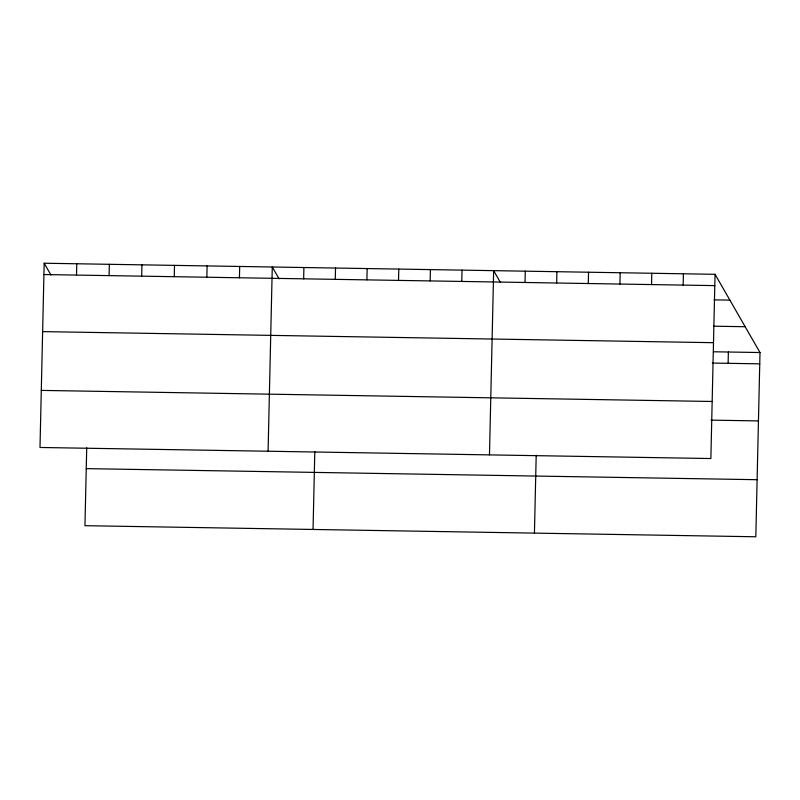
<?xml version="1.0" encoding="UTF-8"?>
<svg xmlns="http://www.w3.org/2000/svg" width="800" height="800" viewBox="0 0 800 800"><rect width="100%" height="100%" fill="white"/><g stroke="black" fill="none" stroke-linecap="round" stroke-linejoin="round"><path stroke-width="1.2" d="M44.18 263.23L40 447.47L710.87 458.54L715.05 274.31L44.18 263.23L50.98 275.06M76.51 275.08L76.77 263.77M86.72 447.8L84.95 525.69L755.82 536.77L760 352.53L715.05 274.31M109.09 275.62L109.35 264.31M141.68 276.15L141.94 264.84M174.26 276.69L174.52 265.38M206.85 277.23L207.11 265.92M239.43 277.77L239.69 266.46M268.09 451.23L272.28 267L279.07 278.83M303.65 278.83L303.9 267.52M313.05 529.46L314.81 451.57M335.27 279.35L335.53 268.04M366.9 279.87L367.16 268.56M398.53 280.39L398.78 269.08M430.15 280.92L430.41 269.61M461.78 281.44L462.03 270.13M489.48 454.89L493.66 270.65L500.46 282.48M525.03 282.48L525.29 271.17M534.43 533.12L536.2 455.23M556.66 283.01L556.91 271.7M588.28 283.53L588.54 272.22M619.91 284.05L620.17 272.74M651.54 284.57L651.79 273.26M683.16 285.09L683.42 273.78M728.12 363.32L728.37 352.01M43.92 274.54L714.79 285.62M714.07 299.86L729.88 300.12M713.54 326.2L745.17 326.72M42.63 331.61L713.5 342.68M713.78 351.77L760 352.53M712.3 363.06L759.74 363.84M41.3 390.4L712.16 401.48M711.01 420.13L758.45 420.91M86.25 468.63L757.11 479.7"/></g></svg>
